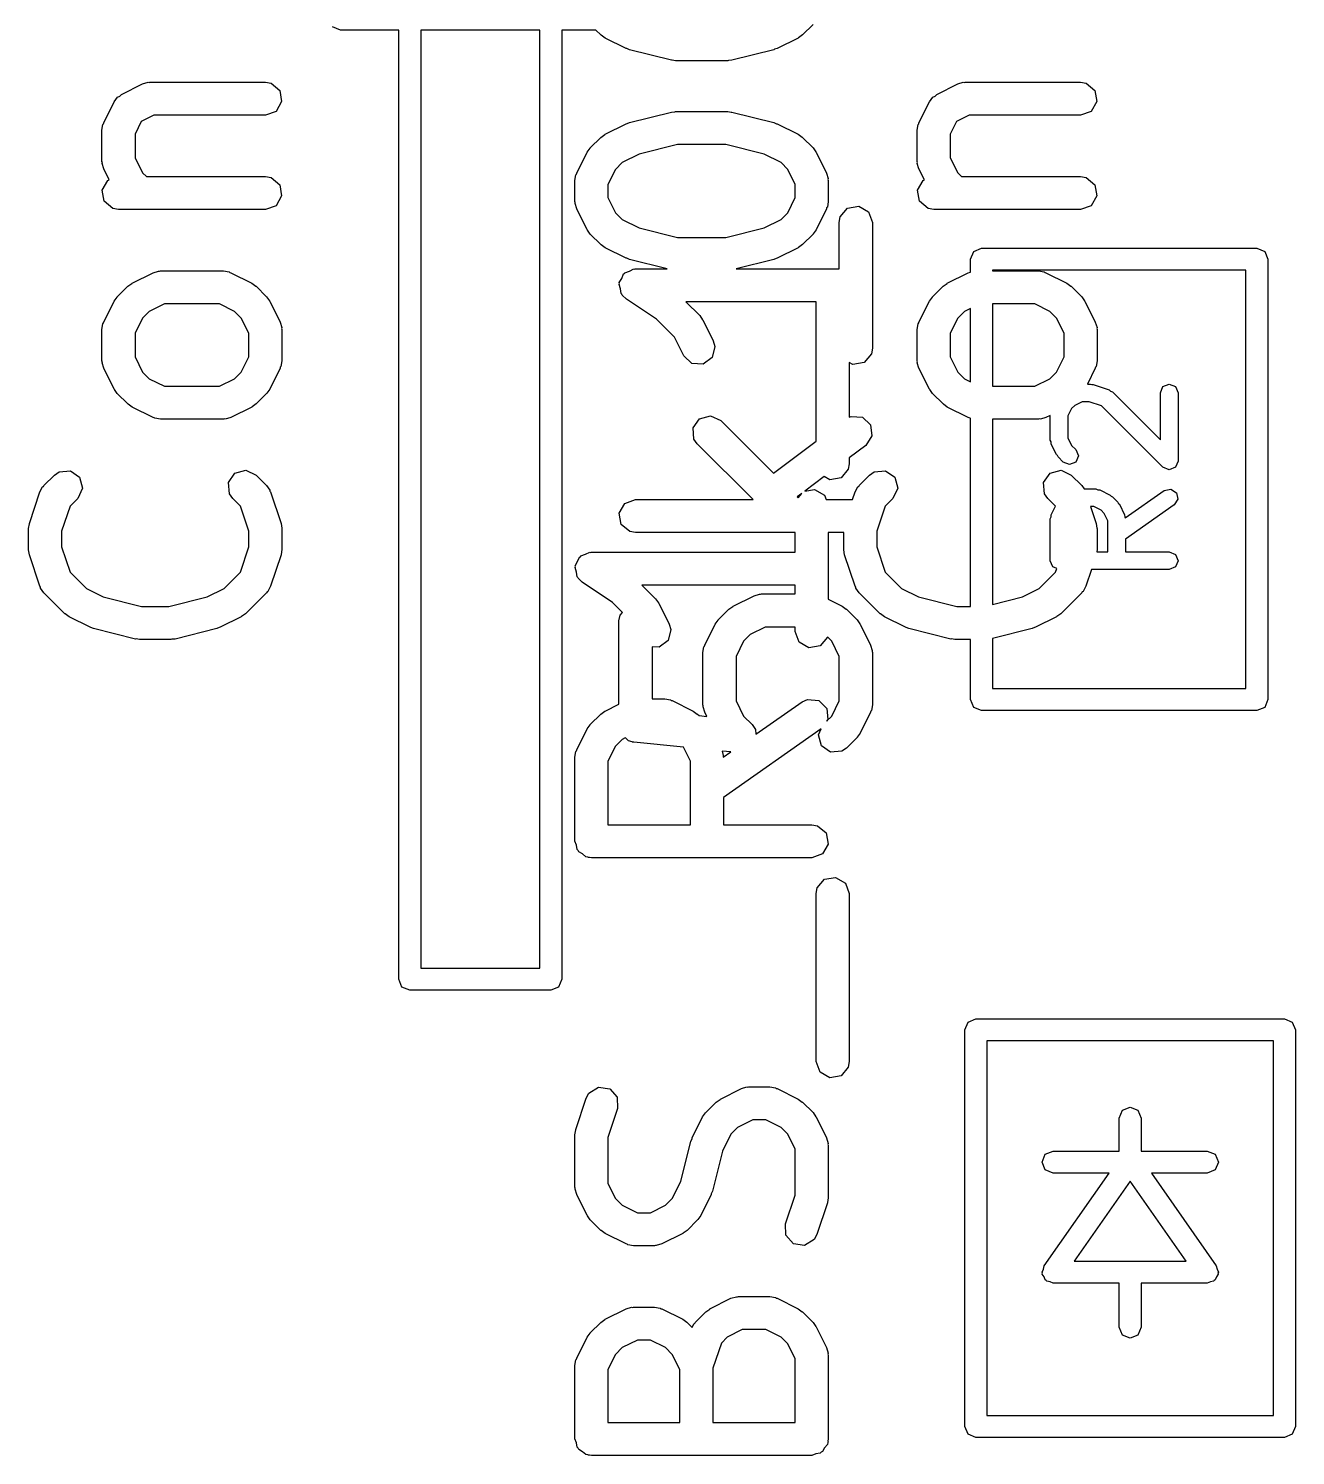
# Model space of a CAD drawing. Extents: x 0.14 to 2.87, y -2.36 to 0.08.
# Drawn here: x 1.802 to 2.0284, y -0.6028 to -0.3477 of the extents above; entities that cross this region are included whole.
import ezdxf

# ---------------------------------------------------------------- set-up
doc = ezdxf.new("R2010")
doc.units = 0
doc.header["$MEASUREMENT"] = 0
doc.layers.add('BLACK', color=7, linetype='CONTINUOUS')

msp = doc.modelspace()

# ---------------------------------------------------------------- linework, layer by layer
at = {"layer": 'BLACK', "linetype": 'CONTINUOUS'}
for p, q in [((1.85768, -0.348031), (1.85629, -0.347455)), ((1.86811, -0.348031), (1.85768, -0.348031)), ((1.86811, -0.517717), (1.86811, -0.348031)), ((1.87205, -0.348031), (1.87205, -0.515748)), ((1.89331, -0.348031), (1.87205, -0.348031)), ((1.89331, -0.515748), (1.89331, -0.348031)), ((1.90336, -0.348031), (1.89724, -0.348031)), ((1.89724, -0.348031), (1.89724, -0.517717)), ((1.90421, -0.348882), (1.90336, -0.348031)), ((1.90427, -0.348909), (1.90421, -0.348882)), ((1.90498, -0.349435), (1.90427, -0.348909)), ((1.90873, -0.35131), (1.90498, -0.349435)), ((1.93949, -0.349435), (1.93574, -0.35131)), ((1.93954, -0.349388), (1.93949, -0.349435)), ((1.94026, -0.348882), (1.93954, -0.349388)), ((1.94214, -0.347007), (1.94026, -0.348882)), ((1.90887, -0.351326), (1.90873, -0.35131)), ((1.90933, -0.351533), (1.90887, -0.351326)), ((1.91683, -0.353408), (1.90933, -0.351533)), ((1.93514, -0.351533), (1.92764, -0.353408)), ((1.93525, -0.351455), (1.93514, -0.351533)), ((1.93574, -0.35131), (1.93525, -0.351455)), ((1.91697, -0.353394), (1.91683, -0.353408)), ((1.91755, -0.353496), (1.91697, -0.353394)), ((1.92692, -0.353496), (1.91755, -0.353496)), ((1.92705, -0.35345), (1.92692, -0.353496)), ((1.92764, -0.353408), (1.92705, -0.35345)), ((1.81829, -0.359838), (1.81859, -0.359517)), ((1.81859, -0.359517), (1.82234, -0.357642)), ((1.82234, -0.357642), (1.82332, -0.35735)), ((1.82332, -0.35735), (1.8235, -0.357391)), ((1.8235, -0.357391), (1.82366, -0.35733)), ((1.82366, -0.35733), (1.84428, -0.35733)), ((1.84428, -0.35733), (1.84529, -0.357508)), ((1.84529, -0.357508), (1.84684, -0.358807)), ((1.84684, -0.358807), (1.84719, -0.360796)), ((1.96396, -0.359838), (1.96426, -0.359517)), ((1.96426, -0.359517), (1.96801, -0.357642)), ((1.96801, -0.357642), (1.96899, -0.35735)), ((1.96899, -0.35735), (1.96917, -0.357391)), ((1.96917, -0.357391), (1.96933, -0.35733)), ((1.96933, -0.35733), (1.98995, -0.35733)), ((1.98995, -0.35733), (1.99096, -0.357508)), ((1.99096, -0.357508), (1.99251, -0.358807)), ((1.99251, -0.358807), (1.99286, -0.360796)), ((1.8154, -0.364587), (1.81727, -0.360837)), ((1.81727, -0.360837), (1.81788, -0.360014)), ((1.81788, -0.360014), (1.81829, -0.359838)), ((1.84719, -0.360796), (1.84618, -0.362545)), ((1.96107, -0.364587), (1.96294, -0.360837)), ((1.96294, -0.360837), (1.96355, -0.360014)), ((1.96355, -0.360014), (1.96396, -0.359838)), ((1.99286, -0.360796), (1.99185, -0.362545)), ((1.81526, -0.364897), (1.81538, -0.364762)), ((1.81538, -0.364762), (1.8154, -0.364587)), ((1.82211, -0.364359), (1.82099, -0.366604)), ((1.82436, -0.363236), (1.82211, -0.364359)), ((1.84428, -0.363236), (1.82436, -0.363236)), ((1.84618, -0.362545), (1.84428, -0.363236)), ((1.90498, -0.36665), (1.90873, -0.364776)), ((1.90873, -0.364776), (1.90922, -0.36463)), ((1.90922, -0.36463), (1.90933, -0.364552)), ((1.90933, -0.364552), (1.91683, -0.362677)), ((1.91683, -0.362677), (1.91742, -0.362636)), ((1.91742, -0.362636), (1.91755, -0.362589)), ((1.91755, -0.362589), (1.92692, -0.362589)), ((1.92692, -0.362589), (1.9275, -0.362691)), ((1.9275, -0.362691), (1.92764, -0.362677)), ((1.92764, -0.362677), (1.93514, -0.364552)), ((1.93514, -0.364552), (1.9356, -0.364759)), ((1.9356, -0.364759), (1.93574, -0.364776)), ((1.93574, -0.364776), (1.93949, -0.36665)), ((1.96093, -0.364897), (1.96105, -0.364762)), ((1.96105, -0.364762), (1.96107, -0.364587)), ((1.96778, -0.364359), (1.96666, -0.366604)), ((1.97003, -0.363236), (1.96778, -0.364359)), ((1.98995, -0.363236), (1.97003, -0.363236)), ((1.99185, -0.362545), (1.98995, -0.363236)), ((1.81508, -0.365907), (1.81526, -0.364897)), ((1.81508, -0.371532), (1.81508, -0.365907)), ((1.82099, -0.366604), (1.82099, -0.370835)), ((1.90234, -0.369078), (1.90421, -0.367203)), ((1.90421, -0.367203), (1.90494, -0.366697)), ((1.90494, -0.366697), (1.90498, -0.36665)), ((1.93949, -0.36665), (1.9402, -0.367176)), ((1.9402, -0.367176), (1.94026, -0.367203)), ((1.94026, -0.367203), (1.94214, -0.369078)), ((1.96075, -0.365907), (1.96093, -0.364897)), ((1.96075, -0.371532), (1.96075, -0.365907)), ((1.96666, -0.366604), (1.96666, -0.370835)), ((1.89991, -0.373595), (1.90179, -0.369846)), ((1.90179, -0.369846), (1.90231, -0.369136)), ((1.90231, -0.369136), (1.90234, -0.369078)), ((1.91791, -0.368495), (1.91108, -0.370203)), ((1.92656, -0.368495), (1.91791, -0.368495)), ((1.93339, -0.370203), (1.92656, -0.368495)), ((1.94214, -0.369078), (1.94264, -0.369801)), ((1.94264, -0.369801), (1.94269, -0.369846)), ((1.94269, -0.369846), (1.94456, -0.373595)), ((1.81515, -0.371698), (1.81508, -0.371532)), ((1.8151, -0.371869), (1.81515, -0.371698)), ((1.8154, -0.372852), (1.8151, -0.371869)), ((1.82099, -0.370835), (1.82234, -0.373532)), ((1.90805, -0.371718), (1.90685, -0.372915)), ((1.91108, -0.370203), (1.90805, -0.371718)), ((1.93642, -0.371718), (1.93339, -0.370203)), ((1.93762, -0.372915), (1.93642, -0.371718)), ((1.96081, -0.371698), (1.96075, -0.371532)), ((1.96077, -0.371869), (1.96081, -0.371698)), ((1.96107, -0.372852), (1.96077, -0.371869)), ((1.96666, -0.370835), (1.96801, -0.373532)), ((1.81513, -0.376643), (1.81614, -0.374894)), ((1.81637, -0.374808), (1.8154, -0.372852)), ((1.81614, -0.374894), (1.81637, -0.374808)), ((1.82234, -0.373532), (1.82301, -0.374203)), ((1.82301, -0.374203), (1.84428, -0.374203)), ((1.84428, -0.374203), (1.84529, -0.374381)), ((1.84529, -0.374381), (1.84684, -0.37568)), ((1.8996, -0.374916), (1.89978, -0.373906)), ((1.8996, -0.378665), (1.8996, -0.374916)), ((1.89978, -0.373906), (1.89989, -0.37377)), ((1.89989, -0.37377), (1.89991, -0.373595)), ((1.90685, -0.372915), (1.9055, -0.375613)), ((1.93897, -0.375613), (1.93762, -0.372915)), ((1.94456, -0.373595), (1.94486, -0.374578)), ((1.94486, -0.374578), (1.94481, -0.37475)), ((1.94481, -0.37475), (1.94487, -0.374916)), ((1.94487, -0.374916), (1.94487, -0.378665)), ((1.9608, -0.376643), (1.96181, -0.374894)), ((1.96204, -0.374808), (1.96107, -0.372852)), ((1.96181, -0.374894), (1.96204, -0.374808)), ((1.96801, -0.373532), (1.96868, -0.374203)), ((1.96868, -0.374203), (1.98995, -0.374203)), ((1.98995, -0.374203), (1.99096, -0.374381)), ((1.99096, -0.374381), (1.99251, -0.37568)), ((1.81548, -0.378632), (1.81513, -0.376643)), ((1.84684, -0.37568), (1.84719, -0.377669)), ((1.9055, -0.375613), (1.9055, -0.377968)), ((1.93897, -0.377968), (1.93897, -0.375613)), ((1.96115, -0.378632), (1.9608, -0.376643)), ((1.99251, -0.37568), (1.99286, -0.377669)), ((1.81703, -0.379931), (1.81548, -0.378632)), ((1.81804, -0.380109), (1.81703, -0.379931)), ((1.84618, -0.379418), (1.84428, -0.380109)), ((1.84719, -0.377669), (1.84618, -0.379418)), ((1.89966, -0.378831), (1.8996, -0.378665)), ((1.89962, -0.379003), (1.89966, -0.378831)), ((1.89991, -0.379986), (1.89962, -0.379003)), ((1.90179, -0.383735), (1.89991, -0.379986)), ((1.9055, -0.377968), (1.90685, -0.380666)), ((1.93762, -0.380666), (1.93897, -0.377968)), ((1.94456, -0.379986), (1.94269, -0.383735)), ((1.94458, -0.37981), (1.94456, -0.379986)), ((1.9447, -0.379675), (1.94458, -0.37981)), ((1.94487, -0.378665), (1.9447, -0.379675)), ((1.94702, -0.381405), (1.94832, -0.379858)), ((1.94832, -0.379858), (1.95031, -0.379507)), ((1.95031, -0.379507), (1.95206, -0.380517)), ((1.9627, -0.379931), (1.96115, -0.378632)), ((1.96371, -0.380109), (1.9627, -0.379931)), ((1.99185, -0.379418), (1.98995, -0.380109)), ((1.99286, -0.377669), (1.99185, -0.379418)), ((1.84428, -0.380109), (1.81804, -0.380109)), ((1.90685, -0.380666), (1.90805, -0.381863)), ((1.90805, -0.381863), (1.91108, -0.383378)), ((1.93339, -0.383378), (1.93642, -0.381863)), ((1.93642, -0.381863), (1.93762, -0.380666)), ((1.94684, -0.382415), (1.94702, -0.381405)), ((1.94684, -0.390711), (1.94684, -0.382415)), ((1.95206, -0.380517), (1.95275, -0.382415)), ((1.95275, -0.382415), (1.95275, -0.404912)), ((1.98995, -0.380109), (1.96371, -0.380109)), ((1.90183, -0.383779), (1.90179, -0.383735)), ((1.90234, -0.384503), (1.90183, -0.383779)), ((1.90421, -0.386377), (1.90234, -0.384503)), ((1.91108, -0.383378), (1.91791, -0.385086)), ((1.91791, -0.385086), (1.92656, -0.385086)), ((1.92656, -0.385086), (1.93339, -0.383378)), ((1.94214, -0.384503), (1.94026, -0.386377)), ((1.94216, -0.384444), (1.94214, -0.384503)), ((1.94269, -0.383735), (1.94216, -0.384444)), ((1.90427, -0.386405), (1.90421, -0.386377)), ((1.90498, -0.38693), (1.90427, -0.386405)), ((1.90873, -0.388805), (1.90498, -0.38693)), ((1.93949, -0.38693), (1.93574, -0.388805)), ((1.93954, -0.386884), (1.93949, -0.38693)), ((1.94026, -0.386377), (1.93954, -0.386884)), ((1.97028, -0.388976), (1.97085, -0.387584)), ((1.97085, -0.387584), (1.97224, -0.387008)), ((1.97224, -0.387008), (2.02146, -0.387008)), ((2.02146, -0.387008), (2.02285, -0.387584)), ((2.02285, -0.387584), (2.02343, -0.388976)), ((1.90887, -0.388821), (1.90873, -0.388805)), ((1.90933, -0.389029), (1.90887, -0.388821)), ((1.91606, -0.390711), (1.90933, -0.389029)), ((1.93514, -0.389029), (1.92841, -0.390711)), ((1.93525, -0.38895), (1.93514, -0.389029)), ((1.93574, -0.388805), (1.93525, -0.38895)), ((1.97028, -0.391272), (1.97028, -0.388976)), ((2.02343, -0.388976), (2.02343, -0.467717)), ((1.82047, -0.393263), (1.82422, -0.391388)), ((1.82422, -0.391388), (1.8252, -0.391095)), ((1.8252, -0.391095), (1.82537, -0.391136)), ((1.82537, -0.391136), (1.82554, -0.391076)), ((1.82554, -0.391076), (1.83679, -0.391076)), ((1.83679, -0.391076), (1.8378, -0.391254)), ((1.8378, -0.391254), (1.83793, -0.391368)), ((1.83793, -0.391368), (1.83811, -0.391388)), ((1.83811, -0.391388), (1.84186, -0.393263)), ((1.90752, -0.393151), (1.90795, -0.392408)), ((1.90795, -0.392408), (1.90829, -0.391624)), ((1.90829, -0.391624), (1.90844, -0.391548)), ((1.90844, -0.391548), (1.90853, -0.391401)), ((1.90853, -0.391401), (1.90933, -0.391108)), ((1.90933, -0.391108), (1.9101, -0.390728)), ((1.9101, -0.390728), (1.91027, -0.390769)), ((1.91027, -0.390769), (1.91043, -0.390711)), ((1.91043, -0.390711), (1.91606, -0.390711)), ((1.92841, -0.390711), (1.94684, -0.390711)), ((1.96614, -0.393263), (1.96989, -0.391388)), ((1.96989, -0.391388), (1.97028, -0.391272)), ((1.97421, -0.390945), (1.97421, -0.391076)), ((2.01949, -0.390945), (1.97421, -0.390945)), ((1.97421, -0.391076), (1.98245, -0.391076)), ((1.98245, -0.391076), (1.98346, -0.391254)), ((1.98346, -0.391254), (1.9836, -0.391368)), ((1.9836, -0.391368), (1.98377, -0.391388)), ((1.98377, -0.391388), (1.98752, -0.393263)), ((2.01949, -0.465748), (2.01949, -0.390945)), ((1.81782, -0.39569), (1.8197, -0.393816)), ((1.8197, -0.393816), (1.82042, -0.393309)), ((1.82042, -0.393309), (1.82047, -0.393263)), ((1.84186, -0.393263), (1.84256, -0.393788)), ((1.84256, -0.393788), (1.84262, -0.393816)), ((1.84262, -0.393816), (1.8445, -0.39569)), ((1.90748, -0.393473), (1.90755, -0.393318)), ((1.90772, -0.394296), (1.90748, -0.393473)), ((1.90755, -0.393318), (1.90752, -0.393151)), ((1.90787, -0.39514), (1.90772, -0.394296)), ((1.908, -0.395249), (1.90787, -0.39514)), ((1.90805, -0.395412), (1.908, -0.395249)), ((1.96349, -0.39569), (1.96537, -0.393816)), ((1.96537, -0.393816), (1.96609, -0.393309)), ((1.96609, -0.393309), (1.96614, -0.393263)), ((1.98752, -0.393263), (1.98823, -0.393788)), ((1.98823, -0.393788), (1.98829, -0.393816)), ((1.98829, -0.393816), (1.99017, -0.39569)), ((1.8154, -0.400207), (1.81727, -0.396458)), ((1.81727, -0.396458), (1.8178, -0.395749)), ((1.8178, -0.395749), (1.81782, -0.39569)), ((1.82623, -0.396982), (1.82354, -0.39833)), ((1.83609, -0.396982), (1.82623, -0.396982)), ((1.83879, -0.39833), (1.83609, -0.396982)), ((1.8445, -0.39569), (1.845, -0.396414)), ((1.845, -0.396414), (1.84505, -0.396458)), ((1.84505, -0.396458), (1.84693, -0.400207)), ((1.90879, -0.39612), (1.90805, -0.395412)), ((1.91417, -0.399707), (1.90879, -0.39612)), ((1.94272, -0.396616), (1.91943, -0.396616)), ((1.91943, -0.396616), (1.92189, -0.399074)), ((1.94272, -0.421527), (1.94272, -0.396616)), ((1.96107, -0.400207), (1.96294, -0.396458)), ((1.96294, -0.396458), (1.96347, -0.395749)), ((1.96347, -0.395749), (1.96349, -0.39569)), ((1.97028, -0.397795), (1.96921, -0.39833)), ((1.97028, -0.410885), (1.97028, -0.397795)), ((1.98176, -0.396982), (1.97421, -0.396982)), ((1.97421, -0.396982), (1.97421, -0.411699)), ((1.98445, -0.39833), (1.98176, -0.396982)), ((1.99017, -0.39569), (1.99067, -0.396414)), ((1.99067, -0.396414), (1.99072, -0.396458)), ((1.99072, -0.396458), (1.99259, -0.400207)), ((1.81526, -0.400518), (1.81538, -0.400383)), ((1.81538, -0.400383), (1.8154, -0.400207)), ((1.82234, -0.399527), (1.82099, -0.402225)), ((1.82354, -0.39833), (1.82234, -0.399527)), ((1.83998, -0.399527), (1.83879, -0.39833)), ((1.84133, -0.402225), (1.83998, -0.399527)), ((1.84693, -0.400207), (1.84722, -0.40119)), ((1.91737, -0.402911), (1.91417, -0.399707)), ((1.92189, -0.399074), (1.92239, -0.399798)), ((1.92239, -0.399798), (1.92244, -0.399842)), ((1.92244, -0.399842), (1.92432, -0.403591)), ((1.96093, -0.400518), (1.96105, -0.400383)), ((1.96105, -0.400383), (1.96107, -0.400207)), ((1.96801, -0.399527), (1.96666, -0.402225)), ((1.96921, -0.39833), (1.96801, -0.399527)), ((1.98565, -0.399527), (1.98445, -0.39833)), ((1.987, -0.402225), (1.98565, -0.399527)), ((1.99259, -0.400207), (1.99289, -0.40119)), ((1.81508, -0.401528), (1.81526, -0.400518)), ((1.81508, -0.407152), (1.81508, -0.401528)), ((1.82099, -0.402225), (1.82099, -0.406455)), ((1.84133, -0.406455), (1.84133, -0.402225)), ((1.84722, -0.40119), (1.84718, -0.401362)), ((1.84718, -0.401362), (1.84724, -0.401528)), ((1.84724, -0.401528), (1.84724, -0.407152)), ((1.91903, -0.406232), (1.91737, -0.402911)), ((1.96075, -0.401528), (1.96093, -0.400518)), ((1.96075, -0.407152), (1.96075, -0.401528)), ((1.96666, -0.402225), (1.96666, -0.406455)), ((1.987, -0.406455), (1.987, -0.402225)), ((1.99289, -0.40119), (1.99285, -0.401362)), ((1.99285, -0.401362), (1.99291, -0.401528)), ((1.99291, -0.401528), (1.99291, -0.407152)), ((1.92461, -0.404574), (1.92414, -0.406539)), ((1.92432, -0.403591), (1.92461, -0.404574)), ((1.95275, -0.404912), (1.95257, -0.405922)), ((1.81515, -0.407318), (1.81508, -0.407152)), ((1.8151, -0.40749), (1.81515, -0.407318)), ((1.8154, -0.408473), (1.8151, -0.40749)), ((1.82099, -0.406455), (1.82234, -0.409153)), ((1.83998, -0.409153), (1.84133, -0.406455)), ((1.84724, -0.407152), (1.84706, -0.408162)), ((1.9205, -0.407621), (1.91903, -0.406232)), ((1.92252, -0.407742), (1.9205, -0.407621)), ((1.92414, -0.406539), (1.92252, -0.407742)), ((1.94928, -0.40782), (1.94862, -0.407439)), ((1.94862, -0.407439), (1.94862, -0.417244)), ((1.95127, -0.407469), (1.94928, -0.40782)), ((1.95257, -0.405922), (1.95127, -0.407469)), ((1.96081, -0.407318), (1.96075, -0.407152)), ((1.96077, -0.40749), (1.96081, -0.407318)), ((1.96107, -0.408473), (1.96077, -0.40749)), ((1.96666, -0.406455), (1.96801, -0.409153)), ((1.98565, -0.409153), (1.987, -0.406455)), ((1.99291, -0.407152), (1.99273, -0.408162)), ((1.81727, -0.412222), (1.8154, -0.408473)), ((1.82234, -0.409153), (1.82354, -0.41035)), ((1.82354, -0.41035), (1.82623, -0.411699)), ((1.83609, -0.411699), (1.83879, -0.41035)), ((1.83879, -0.41035), (1.83998, -0.409153)), ((1.84693, -0.408473), (1.84505, -0.412222)), ((1.84695, -0.408297), (1.84693, -0.408473)), ((1.84706, -0.408162), (1.84695, -0.408297)), ((1.96294, -0.412222), (1.96107, -0.408473)), ((1.96801, -0.409153), (1.96921, -0.41035)), ((1.96921, -0.41035), (1.97028, -0.410885)), ((1.98176, -0.411699), (1.98445, -0.41035)), ((1.98445, -0.41035), (1.98565, -0.409153)), ((1.99259, -0.408473), (1.99118, -0.411305)), ((1.99261, -0.408297), (1.99259, -0.408473)), ((1.99273, -0.408162), (1.99261, -0.408297)), ((1.81732, -0.412267), (1.81727, -0.412222)), ((1.81782, -0.41299), (1.81732, -0.412267)), ((1.8197, -0.414864), (1.81782, -0.41299)), ((1.82623, -0.411699), (1.83609, -0.411699)), ((1.8445, -0.41299), (1.84262, -0.414864)), ((1.84452, -0.412931), (1.8445, -0.41299)), ((1.84505, -0.412222), (1.84452, -0.412931)), ((1.96299, -0.412267), (1.96294, -0.412222)), ((1.96349, -0.41299), (1.96299, -0.412267)), ((1.96537, -0.414864), (1.96349, -0.41299)), ((1.97421, -0.411699), (1.98176, -0.411699)), ((1.99118, -0.411305), (1.99173, -0.411305)), ((1.99173, -0.411305), (1.99197, -0.411404)), ((1.99197, -0.411404), (1.99223, -0.411386)), ((1.99223, -0.411386), (1.99504, -0.412323)), ((1.99504, -0.412323), (1.99532, -0.412563)), ((1.99532, -0.412563), (1.99566, -0.412703)), ((1.99566, -0.412703), (2.00422, -0.421264)), ((2.00422, -0.41288), (2.00468, -0.411766)), ((2.00422, -0.421264), (2.00422, -0.41288)), ((2.00468, -0.411766), (2.00579, -0.411305)), ((2.00579, -0.411305), (2.00691, -0.411766)), ((2.00691, -0.411766), (2.00737, -0.41288)), ((2.00737, -0.41288), (2.00737, -0.425066)), ((1.81976, -0.414892), (1.8197, -0.414864)), ((1.82047, -0.415418), (1.81976, -0.414892)), ((1.82422, -0.417292), (1.82047, -0.415418)), ((1.84186, -0.415418), (1.83811, -0.417292)), ((1.8419, -0.415371), (1.84186, -0.415418)), ((1.84262, -0.414864), (1.8419, -0.415371)), ((1.96543, -0.414892), (1.96537, -0.414864)), ((1.96614, -0.415418), (1.96543, -0.414892)), ((1.96989, -0.417292), (1.96614, -0.415418)), ((1.98834, -0.415687), (1.98768, -0.417001)), ((1.98892, -0.415111), (1.98834, -0.415687)), ((1.99023, -0.414454), (1.98892, -0.415111)), ((1.99148, -0.414454), (1.99023, -0.414454)), ((1.99369, -0.415193), (1.99148, -0.414454)), ((2.00468, -0.426179), (1.99369, -0.415193)), ((1.82439, -0.417312), (1.82422, -0.417292)), ((1.82453, -0.417426), (1.82439, -0.417312)), ((1.82554, -0.417604), (1.82453, -0.417426)), ((1.83679, -0.417604), (1.82554, -0.417604)), ((1.83695, -0.417544), (1.83679, -0.417604)), ((1.83712, -0.417585), (1.83695, -0.417544)), ((1.83811, -0.417292), (1.83712, -0.417585)), ((1.9207, -0.419146), (1.92186, -0.417491)), ((1.92186, -0.417491), (1.92381, -0.416969)), ((1.92381, -0.416969), (1.92564, -0.417822)), ((1.92564, -0.417822), (1.93507, -0.42726)), ((1.94862, -0.417244), (1.94894, -0.417084)), ((1.94894, -0.417084), (1.95096, -0.417195)), ((1.95096, -0.417195), (1.95243, -0.418575)), ((1.97006, -0.417312), (1.96989, -0.417292)), ((1.9702, -0.417426), (1.97006, -0.417312)), ((1.97028, -0.41744), (1.9702, -0.417426)), ((1.97028, -0.451069), (1.97028, -0.41744)), ((1.98245, -0.417604), (1.97421, -0.417604)), ((1.97421, -0.417604), (1.97421, -0.450695)), ((1.98262, -0.417544), (1.98245, -0.417604)), ((1.98279, -0.417585), (1.98262, -0.417544)), ((1.98377, -0.417292), (1.98279, -0.417585)), ((1.98453, -0.416913), (1.98377, -0.417292)), ((1.98453, -0.421316), (1.98453, -0.416913)), ((1.98768, -0.417001), (1.98768, -0.420944)), ((1.92087, -0.421158), (1.9207, -0.419146)), ((1.95267, -0.420581), (1.95157, -0.422272)), ((1.95243, -0.418575), (1.95267, -0.420581)), ((1.92146, -0.421998), (1.92087, -0.421158)), ((1.93142, -0.431955), (1.92146, -0.421998)), ((1.93507, -0.42726), (1.94272, -0.421527)), ((1.95157, -0.422272), (1.94862, -0.42448)), ((1.98467, -0.421655), (1.98453, -0.421316)), ((1.9847, -0.42202), (1.98467, -0.421655)), ((1.98564, -0.423895), (1.9847, -0.42202)), ((1.98768, -0.420944), (1.98834, -0.422258)), ((1.98834, -0.422258), (1.9891, -0.423015)), ((1.9891, -0.423015), (1.98956, -0.424128)), ((1.94862, -0.425534), (1.94845, -0.426544)), ((1.94862, -0.42448), (1.94862, -0.425534)), ((1.98583, -0.424065), (1.98564, -0.423895)), ((1.98593, -0.424304), (1.98583, -0.424065)), ((1.98687, -0.425242), (1.98593, -0.424304)), ((1.98798, -0.425703), (1.98687, -0.425242)), ((1.9891, -0.425242), (1.98798, -0.425703)), ((1.98956, -0.424128), (1.9891, -0.425242)), ((2.00737, -0.425066), (2.00691, -0.426179)), ((1.8047, -0.429436), (1.80658, -0.427561)), ((1.80658, -0.427561), (1.80742, -0.426973)), ((1.80742, -0.426973), (1.80943, -0.426797)), ((1.80943, -0.426797), (1.81108, -0.427956)), ((1.81108, -0.427956), (1.81161, -0.429907)), ((1.83768, -0.428885), (1.83884, -0.427231)), ((1.83884, -0.427231), (1.84079, -0.426708)), ((1.84079, -0.426708), (1.84262, -0.427561)), ((1.84262, -0.427561), (1.8445, -0.429436)), ((1.94413, -0.427849), (1.94069, -0.430434)), ((1.94516, -0.428442), (1.94413, -0.427849)), ((1.94715, -0.428091), (1.94516, -0.428442)), ((1.94845, -0.426544), (1.94715, -0.428091)), ((1.95037, -0.429436), (1.95225, -0.427561)), ((1.95225, -0.427561), (1.95309, -0.426973)), ((1.95309, -0.426973), (1.9551, -0.426797)), ((1.9551, -0.426797), (1.95675, -0.427956)), ((1.95675, -0.427956), (1.95727, -0.429907)), ((1.98335, -0.428885), (1.98451, -0.427231)), ((1.98451, -0.427231), (1.98646, -0.426708)), ((1.98646, -0.426708), (1.98829, -0.427561)), ((1.98829, -0.427561), (1.99017, -0.429436)), ((2.00579, -0.42664), (2.00468, -0.426179)), ((2.00691, -0.426179), (2.00579, -0.42664)), ((1.80211, -0.436215), (1.80399, -0.43059)), ((1.80399, -0.43059), (1.80448, -0.429689)), ((1.80448, -0.429689), (1.80463, -0.429596)), ((1.80463, -0.429596), (1.8047, -0.429436)), ((1.81161, -0.429907), (1.81075, -0.431737)), ((1.83786, -0.430897), (1.83768, -0.428885)), ((1.83845, -0.431737), (1.83786, -0.430897)), ((1.8445, -0.429436), (1.84509, -0.430276)), ((1.84509, -0.430276), (1.8451, -0.430452)), ((1.8451, -0.430452), (1.84521, -0.43059)), ((1.84521, -0.43059), (1.84709, -0.436215)), ((1.94013, -0.430847), (1.93929, -0.431478)), ((1.93946, -0.431648), (1.94013, -0.430847)), ((1.94069, -0.430434), (1.94243, -0.430125)), ((1.94243, -0.430125), (1.94418, -0.431135)), ((1.9492, -0.431955), (1.94966, -0.43059)), ((1.94966, -0.43059), (1.95015, -0.429689)), ((1.95015, -0.429689), (1.9503, -0.429596)), ((1.9503, -0.429596), (1.95037, -0.429436)), ((1.95727, -0.429907), (1.95642, -0.431737)), ((1.98353, -0.430897), (1.98335, -0.428885)), ((1.98412, -0.431737), (1.98353, -0.430897)), ((1.99017, -0.429436), (1.9906, -0.430052)), ((1.9906, -0.430052), (1.99267, -0.430052)), ((1.99267, -0.430052), (1.99301, -0.430193)), ((1.99301, -0.430193), (1.99337, -0.430219)), ((1.99337, -0.430219), (1.99525, -0.431156)), ((1.99793, -0.435212), (2.00489, -0.430337)), ((2.00489, -0.430337), (2.00607, -0.430076)), ((2.00607, -0.430076), (2.00708, -0.430724)), ((2.00708, -0.430724), (2.00734, -0.431901)), ((1.80937, -0.433119), (1.80787, -0.437628)), ((1.81075, -0.431737), (1.80937, -0.433119)), ((1.83983, -0.433119), (1.83845, -0.431737)), ((1.84133, -0.437628), (1.83983, -0.433119)), ((1.90752, -0.434395), (1.90853, -0.432646)), ((1.90853, -0.432646), (1.91043, -0.431955)), ((1.91043, -0.431955), (1.93142, -0.431955)), ((1.93929, -0.431478), (1.93946, -0.431648)), ((1.94418, -0.431135), (1.94448, -0.431955)), ((1.94448, -0.431955), (1.9492, -0.431955)), ((1.95504, -0.433119), (1.95354, -0.437628)), ((1.95642, -0.431737), (1.95504, -0.433119)), ((1.98548, -0.433105), (1.98412, -0.431737)), ((1.9847, -0.434673), (1.98548, -0.433105)), ((1.9923, -0.433202), (1.99175, -0.433202)), ((1.99175, -0.433202), (1.99275, -0.436215)), ((1.99361, -0.433859), (1.9923, -0.433202)), ((1.99525, -0.431156), (1.99542, -0.431352)), ((1.99542, -0.431352), (1.99566, -0.431451)), ((1.99566, -0.431451), (1.9966, -0.432389)), ((1.9966, -0.432389), (1.99669, -0.432628)), ((1.99669, -0.432628), (1.99689, -0.432798)), ((1.99689, -0.432798), (1.99783, -0.434673)), ((2.0067, -0.432917), (1.99799, -0.439009)), ((2.00734, -0.431901), (2.0067, -0.432917)), ((1.80211, -0.436279), (1.80211, -0.436215)), ((1.84709, -0.436215), (1.84721, -0.437088)), ((1.90787, -0.436384), (1.90752, -0.434395)), ((1.98453, -0.435377), (1.98467, -0.435038)), ((1.98453, -0.442876), (1.98453, -0.435377)), ((1.98467, -0.435038), (1.9847, -0.434673)), ((1.99275, -0.436215), (1.99288, -0.437088)), ((1.99419, -0.434435), (1.99361, -0.433859)), ((1.99484, -0.435749), (1.99419, -0.434435)), ((1.99484, -0.441301), (1.99484, -0.435749)), ((1.99783, -0.434673), (1.99785, -0.435038)), ((1.99785, -0.435038), (1.99793, -0.435212)), ((1.80196, -0.437148), (1.80211, -0.436279)), ((1.80196, -0.440898), (1.80196, -0.437148)), ((1.80787, -0.437628), (1.80787, -0.440419)), ((1.84133, -0.440419), (1.84133, -0.437628)), ((1.84721, -0.437088), (1.84724, -0.437148)), ((1.84724, -0.437148), (1.84724, -0.440898)), ((1.90942, -0.437683), (1.90787, -0.436384)), ((1.91043, -0.437861), (1.90942, -0.437683)), ((1.93897, -0.437861), (1.91043, -0.437861)), ((1.93897, -0.441329), (1.93897, -0.437861)), ((1.94763, -0.437861), (1.94487, -0.437861)), ((1.94487, -0.437861), (1.94487, -0.449769)), ((1.94763, -0.440898), (1.94763, -0.437861)), ((1.95354, -0.437628), (1.95354, -0.440419)), ((1.99288, -0.437088), (1.99291, -0.437148)), ((1.99291, -0.437148), (1.99291, -0.440898)), ((1.80198, -0.440959), (1.80196, -0.440898)), ((1.80211, -0.441832), (1.80198, -0.440959)), ((1.80787, -0.440419), (1.80937, -0.444927)), ((1.83983, -0.444927), (1.84133, -0.440419)), ((1.84724, -0.440898), (1.84708, -0.441767)), ((1.94765, -0.440959), (1.94763, -0.440898)), ((1.94778, -0.441832), (1.94765, -0.440959)), ((1.95354, -0.440419), (1.95504, -0.444927)), ((1.99291, -0.440898), (1.99284, -0.441301)), ((1.99284, -0.441301), (1.99484, -0.441301)), ((1.99799, -0.439009), (1.99799, -0.441301)), ((1.99799, -0.441301), (2.00579, -0.441301)), ((2.00579, -0.441301), (2.00691, -0.441762)), ((1.80399, -0.447456), (1.80211, -0.441832)), ((1.84709, -0.441832), (1.84521, -0.447456)), ((1.84708, -0.441767), (1.84709, -0.441832)), ((1.89964, -0.443769), (1.90007, -0.443027)), ((1.89967, -0.443936), (1.89964, -0.443769)), ((1.90007, -0.443027), (1.90042, -0.442242)), ((1.90042, -0.442242), (1.90057, -0.442167)), ((1.90057, -0.442167), (1.90065, -0.44202)), ((1.90065, -0.44202), (1.90146, -0.441727)), ((1.90146, -0.441727), (1.90223, -0.441347)), ((1.90223, -0.441347), (1.90239, -0.441387)), ((1.90239, -0.441387), (1.90255, -0.441329)), ((1.90255, -0.441329), (1.93897, -0.441329)), ((1.94966, -0.447456), (1.94778, -0.441832)), ((1.98499, -0.443989), (1.98453, -0.442876)), ((2.00691, -0.441762), (2.00737, -0.442876)), ((2.00737, -0.442876), (2.00691, -0.443989)), ((1.80937, -0.444927), (1.81229, -0.447845)), ((1.83691, -0.447845), (1.83983, -0.444927)), ((1.89961, -0.444092), (1.89967, -0.443936)), ((1.89985, -0.444914), (1.89961, -0.444092)), ((1.89999, -0.445758), (1.89985, -0.444914)), ((1.90012, -0.445867), (1.89999, -0.445758)), ((1.90017, -0.44603), (1.90012, -0.445867)), ((1.90091, -0.446739), (1.90017, -0.44603)), ((1.95504, -0.444927), (1.95796, -0.447845)), ((1.98258, -0.447845), (1.9855, -0.444927)), ((1.98571, -0.444286), (1.98499, -0.443989)), ((1.9855, -0.444927), (1.98571, -0.444286)), ((1.99188, -0.444451), (1.99088, -0.447456)), ((1.99642, -0.444451), (1.99188, -0.444451)), ((2.00579, -0.444451), (1.99642, -0.444451)), ((2.00691, -0.443989), (2.00579, -0.444451)), ((1.8041, -0.447594), (1.80399, -0.447456)), ((1.80411, -0.44777), (1.8041, -0.447594)), ((1.8047, -0.44861), (1.80411, -0.44777)), ((1.80845, -0.45236), (1.8047, -0.44861)), ((1.81229, -0.447845), (1.81532, -0.449361)), ((1.83388, -0.449361), (1.83691, -0.447845)), ((1.8445, -0.44861), (1.84075, -0.45236)), ((1.84457, -0.44845), (1.8445, -0.44861)), ((1.84472, -0.448358), (1.84457, -0.44845)), ((1.84521, -0.447456), (1.84472, -0.448358)), ((1.9063, -0.450326), (1.90091, -0.446739)), ((1.93897, -0.447235), (1.91156, -0.447235)), ((1.91156, -0.447235), (1.91401, -0.449693)), ((1.9316, -0.44914), (1.93259, -0.448848)), ((1.93259, -0.448848), (1.93276, -0.448889)), ((1.93276, -0.448889), (1.93292, -0.448828)), ((1.93292, -0.448828), (1.93897, -0.448828)), ((1.93897, -0.448828), (1.93897, -0.447235)), ((1.94977, -0.447594), (1.94966, -0.447456)), ((1.94978, -0.44777), (1.94977, -0.447594)), ((1.95037, -0.44861), (1.94978, -0.44777)), ((1.95412, -0.45236), (1.95037, -0.44861)), ((1.95796, -0.447845), (1.96099, -0.449361)), ((1.97955, -0.449361), (1.98258, -0.447845)), ((1.99017, -0.44861), (1.98642, -0.45236)), ((1.99024, -0.44845), (1.99017, -0.44861)), ((1.99039, -0.448358), (1.99024, -0.44845)), ((1.99088, -0.447456), (1.99039, -0.448358)), ((1.81532, -0.449361), (1.82215, -0.451069)), ((1.82215, -0.451069), (1.82705, -0.451069)), ((1.82705, -0.451069), (1.83388, -0.449361)), ((1.90809, -0.452122), (1.9063, -0.450326)), ((1.91401, -0.449693), (1.91452, -0.450416)), ((1.91452, -0.450416), (1.91457, -0.45046)), ((1.91457, -0.45046), (1.91644, -0.45421)), ((1.92709, -0.451568), (1.92781, -0.451062)), ((1.92781, -0.451062), (1.92785, -0.451015)), ((1.92785, -0.451015), (1.9316, -0.44914)), ((1.94487, -0.449769), (1.94737, -0.451015)), ((1.94737, -0.451015), (1.94808, -0.451541)), ((1.96099, -0.449361), (1.96782, -0.451069)), ((1.96782, -0.451069), (1.97028, -0.451069)), ((1.97421, -0.450695), (1.97955, -0.449361)), ((1.80851, -0.452387), (1.80845, -0.45236)), ((1.80922, -0.452913), (1.80851, -0.452387)), ((1.81297, -0.454788), (1.80922, -0.452913)), ((1.83998, -0.452913), (1.83623, -0.454788)), ((1.84002, -0.452866), (1.83998, -0.452913)), ((1.84075, -0.45236), (1.84002, -0.452866)), ((1.90747, -0.453656), (1.90765, -0.452646)), ((1.90747, -0.468516), (1.90747, -0.453656)), ((1.90765, -0.452646), (1.90809, -0.452122)), ((1.92466, -0.45421), (1.92518, -0.453501)), ((1.92518, -0.453501), (1.92521, -0.453443)), ((1.92521, -0.453443), (1.92709, -0.451568)), ((1.94808, -0.451541), (1.94813, -0.451568)), ((1.94813, -0.451568), (1.95001, -0.453443)), ((1.95001, -0.453443), (1.95052, -0.454166)), ((1.95418, -0.452387), (1.95412, -0.45236)), ((1.95489, -0.452913), (1.95418, -0.452387)), ((1.95864, -0.454788), (1.95489, -0.452913)), ((1.98565, -0.452913), (1.9819, -0.454788)), ((1.98569, -0.452866), (1.98565, -0.452913)), ((1.98642, -0.45236), (1.98569, -0.452866)), ((1.81311, -0.454804), (1.81297, -0.454788)), ((1.81357, -0.455011), (1.81311, -0.454804)), ((1.82107, -0.456886), (1.81357, -0.455011)), ((1.83563, -0.455011), (1.82813, -0.456886)), ((1.83574, -0.454933), (1.83563, -0.455011)), ((1.83623, -0.454788), (1.83574, -0.454933)), ((1.91673, -0.455193), (1.91626, -0.457157)), ((1.91644, -0.45421), (1.91673, -0.455193)), ((1.92278, -0.45796), (1.92466, -0.45421)), ((1.93092, -0.456083), (1.92973, -0.45728)), ((1.93362, -0.454734), (1.93092, -0.456083)), ((1.93897, -0.454734), (1.93362, -0.454734)), ((1.93897, -0.455531), (1.93897, -0.454734)), ((1.93966, -0.457429), (1.93897, -0.455531)), ((1.9447, -0.45654), (1.9434, -0.458088)), ((1.94471, -0.456491), (1.9447, -0.45654)), ((1.94549, -0.45728), (1.94471, -0.456491)), ((1.95052, -0.454166), (1.95056, -0.45421)), ((1.95056, -0.45421), (1.95244, -0.45796)), ((1.95878, -0.454804), (1.95864, -0.454788)), ((1.95924, -0.455011), (1.95878, -0.454804)), ((1.96674, -0.456886), (1.95924, -0.455011)), ((1.9813, -0.455011), (1.97421, -0.456782)), ((1.98141, -0.454933), (1.9813, -0.455011)), ((1.9819, -0.454788), (1.98141, -0.454933)), ((1.82121, -0.456872), (1.82107, -0.456886)), ((1.82179, -0.456974), (1.82121, -0.456872)), ((1.82741, -0.456974), (1.82179, -0.456974)), ((1.82754, -0.456927), (1.82741, -0.456974)), ((1.82813, -0.456886), (1.82754, -0.456927)), ((1.91464, -0.458361), (1.91338, -0.458285)), ((1.91338, -0.458285), (1.91338, -0.467576)), ((1.91626, -0.457157), (1.91464, -0.458361)), ((1.92247, -0.45928), (1.92265, -0.45827)), ((1.92265, -0.45827), (1.92276, -0.458135)), ((1.92276, -0.458135), (1.92278, -0.45796)), ((1.92973, -0.45728), (1.92838, -0.459977)), ((1.94141, -0.458438), (1.93966, -0.457429)), ((1.9434, -0.458088), (1.94141, -0.458438)), ((1.94684, -0.459977), (1.94549, -0.45728)), ((1.95244, -0.45796), (1.95273, -0.458942)), ((1.95273, -0.458942), (1.95269, -0.459114)), ((1.95269, -0.459114), (1.95275, -0.45928)), ((1.96688, -0.456872), (1.96674, -0.456886)), ((1.96746, -0.456974), (1.96688, -0.456872)), ((1.97028, -0.456974), (1.96746, -0.456974)), ((1.97028, -0.467717), (1.97028, -0.456974)), ((1.97421, -0.456782), (1.97421, -0.465748)), ((1.92247, -0.468654), (1.92247, -0.45928)), ((1.92838, -0.459977), (1.92838, -0.467957)), ((1.94684, -0.467957), (1.94684, -0.459977)), ((1.95275, -0.45928), (1.95275, -0.468654)), ((1.97421, -0.465748), (2.01949, -0.465748)), ((1.90498, -0.469762), (1.90747, -0.468516)), ((1.91338, -0.467576), (1.91568, -0.467576)), ((1.91568, -0.467576), (1.91669, -0.467754)), ((1.91669, -0.467754), (1.91682, -0.467867)), ((1.91682, -0.467867), (1.917, -0.467888)), ((1.917, -0.467888), (1.92075, -0.469762)), ((1.92253, -0.46882), (1.92247, -0.468654)), ((1.92249, -0.468991), (1.92253, -0.46882)), ((1.92278, -0.469974), (1.92249, -0.468991)), ((1.92838, -0.467957), (1.92973, -0.470654)), ((1.93193, -0.473919), (1.94023, -0.46811)), ((1.94023, -0.46811), (1.94116, -0.467676)), ((1.94116, -0.467676), (1.94317, -0.467853)), ((1.94317, -0.467853), (1.9446, -0.469281)), ((1.9446, -0.469281), (1.94477, -0.471293)), ((1.94549, -0.470654), (1.94684, -0.467957)), ((1.95275, -0.468654), (1.95257, -0.469664)), ((1.97085, -0.469108), (1.97028, -0.467717)), ((1.97224, -0.469685), (1.97085, -0.469108)), ((2.02285, -0.469108), (2.02146, -0.469685)), ((2.02343, -0.467717), (2.02285, -0.469108)), ((1.90234, -0.47219), (1.90421, -0.470316)), ((1.90421, -0.470316), (1.90494, -0.469809)), ((1.90494, -0.469809), (1.90498, -0.469762)), ((1.92075, -0.469762), (1.92145, -0.470288)), ((1.92145, -0.470288), (1.92151, -0.470316)), ((1.92151, -0.470316), (1.92177, -0.47057)), ((1.92177, -0.47057), (1.92315, -0.470708)), ((1.92315, -0.470708), (1.92278, -0.469974)), ((1.92973, -0.470654), (1.93126, -0.47219)), ((1.94458, -0.471565), (1.94549, -0.470654)), ((1.94477, -0.471293), (1.94458, -0.471565)), ((1.95244, -0.469974), (1.95056, -0.473724)), ((1.95246, -0.469799), (1.95244, -0.469974)), ((1.95257, -0.469664), (1.95246, -0.469799)), ((2.02146, -0.469685), (1.97224, -0.469685)), ((1.89991, -0.476707), (1.90179, -0.472958)), ((1.90179, -0.472958), (1.90231, -0.472249)), ((1.90231, -0.472249), (1.90234, -0.47219)), ((1.9436, -0.472958), (1.92613, -0.485189)), ((1.93126, -0.47219), (1.93185, -0.47303)), ((1.93185, -0.47303), (1.93185, -0.47305)), ((1.93185, -0.47305), (1.93186, -0.473064)), ((1.93186, -0.473064), (1.93193, -0.473919)), ((1.9431, -0.474021), (1.9436, -0.472958)), ((1.94363, -0.475972), (1.9431, -0.474021)), ((1.95004, -0.474433), (1.95001, -0.474491)), ((1.95056, -0.473724), (1.95004, -0.474433)), ((1.8996, -0.478028), (1.89978, -0.477018)), ((1.89978, -0.477018), (1.89989, -0.476883)), ((1.89989, -0.476883), (1.89991, -0.476707)), ((1.90685, -0.476027), (1.9055, -0.478725)), ((1.90805, -0.47483), (1.90685, -0.476027)), ((1.9086, -0.474554), (1.90805, -0.47483)), ((1.90871, -0.474615), (1.9086, -0.474554)), ((1.90914, -0.475064), (1.90871, -0.474615)), ((1.90981, -0.47525), (1.90914, -0.475064)), ((1.90991, -0.475311), (1.90981, -0.47525)), ((1.90998, -0.475299), (1.90991, -0.475311)), ((1.91013, -0.475342), (1.90998, -0.475299)), ((1.91897, -0.476226), (1.91013, -0.475342)), ((1.92022, -0.478725), (1.91897, -0.476226)), ((1.92743, -0.477071), (1.92588, -0.476916)), ((1.92588, -0.476916), (1.92611, -0.47769)), ((1.94528, -0.47713), (1.94363, -0.475972)), ((1.94729, -0.476954), (1.94528, -0.47713)), ((1.94813, -0.476366), (1.94729, -0.476954)), ((1.95001, -0.474491), (1.94813, -0.476366)), ((1.8996, -0.493026), (1.8996, -0.478028)), ((1.9055, -0.478725), (1.9055, -0.490073)), ((1.92022, -0.490073), (1.92022, -0.478725)), ((1.92611, -0.47769), (1.92607, -0.477862)), ((1.92607, -0.477862), (1.92611, -0.47799)), ((1.92611, -0.47799), (1.92743, -0.477071)), ((1.92613, -0.485189), (1.92613, -0.490073)), ((1.9055, -0.490073), (1.92022, -0.490073)), ((1.92613, -0.490073), (1.94192, -0.490073)), ((1.94192, -0.490073), (1.94293, -0.490251)), ((1.94293, -0.490251), (1.94448, -0.491549)), ((1.94448, -0.491549), (1.94483, -0.493539)), ((1.89986, -0.493747), (1.8996, -0.493026)), ((1.89999, -0.494502), (1.89986, -0.493747)), ((1.9002, -0.494673), (1.89999, -0.494502)), ((1.90029, -0.494924), (1.9002, -0.494673)), ((1.94483, -0.493539), (1.94382, -0.495288)), ((1.90095, -0.495307), (1.90029, -0.494924)), ((1.90154, -0.495801), (1.90095, -0.495307)), ((1.90193, -0.495868), (1.90154, -0.495801)), ((1.90204, -0.495934), (1.90193, -0.495868)), ((1.90217, -0.495911), (1.90204, -0.495934)), ((1.90255, -0.495979), (1.90217, -0.495911)), ((1.94192, -0.495979), (1.90255, -0.495979)), ((1.94382, -0.495288), (1.94192, -0.495979)), ((1.9429, -0.50139), (1.9442, -0.499843)), ((1.9442, -0.499843), (1.94618, -0.499492)), ((1.94618, -0.499492), (1.94793, -0.500502)), ((1.94272, -0.5024), (1.9429, -0.50139)), ((1.94272, -0.532396), (1.94272, -0.5024)), ((1.94793, -0.500502), (1.94862, -0.5024)), ((1.94862, -0.5024), (1.94862, -0.532396)), ((1.86869, -0.519108), (1.86811, -0.517717)), ((1.87205, -0.515748), (1.89331, -0.515748)), ((1.89724, -0.517717), (1.89667, -0.519108)), ((1.87008, -0.519685), (1.86869, -0.519108)), ((1.89528, -0.519685), (1.87008, -0.519685)), ((1.89667, -0.519108), (1.89528, -0.519685)), ((1.96929, -0.526772), (1.96987, -0.52538)), ((1.96987, -0.52538), (1.97126, -0.524803)), ((1.97126, -0.524803), (2.02638, -0.524803)), ((2.02638, -0.524803), (2.02777, -0.52538)), ((2.02777, -0.52538), (2.02835, -0.526772)), ((1.96929, -0.597638), (1.96929, -0.526772)), ((2.02835, -0.526772), (2.02835, -0.597638)), ((1.97323, -0.52874), (1.97323, -0.595669)), ((2.02441, -0.52874), (1.97323, -0.52874)), ((2.02441, -0.595669), (2.02441, -0.52874)), ((1.94341, -0.534294), (1.94272, -0.532396)), ((1.94862, -0.532396), (1.94845, -0.533406)), ((1.94516, -0.535304), (1.94341, -0.534294)), ((1.94715, -0.534953), (1.94516, -0.535304)), ((1.94845, -0.533406), (1.94715, -0.534953)), ((1.90163, -0.538961), (1.90211, -0.538059)), ((1.90211, -0.538059), (1.90383, -0.537002)), ((1.90383, -0.537002), (1.90583, -0.537298)), ((1.90583, -0.537298), (1.90717, -0.53881)), ((1.9256, -0.539129), (1.92935, -0.537254)), ((1.92935, -0.537254), (1.93034, -0.536962)), ((1.93034, -0.536962), (1.93051, -0.537003)), ((1.93051, -0.537003), (1.93067, -0.536942)), ((1.93067, -0.536942), (1.93442, -0.536942)), ((1.93442, -0.536942), (1.93543, -0.53712)), ((1.93543, -0.53712), (1.93557, -0.537234)), ((1.93557, -0.537234), (1.93574, -0.537254)), ((1.93574, -0.537254), (1.93949, -0.539129)), ((1.89975, -0.544586), (1.90163, -0.538961)), ((1.90717, -0.53881), (1.90723, -0.540829)), ((1.92296, -0.541557), (1.92484, -0.539682)), ((1.92484, -0.539682), (1.92556, -0.539176)), ((1.92556, -0.539176), (1.9256, -0.539129)), ((1.93949, -0.539129), (1.9402, -0.539655)), ((1.9402, -0.539655), (1.94026, -0.539682)), ((1.94026, -0.539682), (1.94214, -0.541557)), ((1.99743, -0.541128), (1.99882, -0.540551)), ((1.99882, -0.540551), (2.00021, -0.541128)), ((1.90723, -0.540829), (1.9055, -0.545998)), ((1.92053, -0.546074), (1.92241, -0.542324)), ((1.92241, -0.542324), (1.92293, -0.541615)), ((1.92293, -0.541615), (1.92296, -0.541557)), ((1.93137, -0.542848), (1.92867, -0.544196)), ((1.93373, -0.542848), (1.93137, -0.542848)), ((1.93642, -0.544196), (1.93373, -0.542848)), ((1.94214, -0.541557), (1.94264, -0.54228)), ((1.94264, -0.54228), (1.94269, -0.542324)), ((1.94269, -0.542324), (1.94456, -0.546074)), ((1.99685, -0.54252), (1.99743, -0.541128)), ((1.99685, -0.548425), (1.99685, -0.54252)), ((2.00021, -0.541128), (2.00079, -0.54252)), ((2.00079, -0.54252), (2.00079, -0.548425)), ((1.8996, -0.545519), (1.89975, -0.54465)), ((1.8996, -0.554893), (1.8996, -0.545519)), ((1.89975, -0.54465), (1.89975, -0.544586)), ((1.92748, -0.545394), (1.92596, -0.548425)), ((1.92867, -0.544196), (1.92748, -0.545394)), ((1.93762, -0.545394), (1.93642, -0.544196)), ((1.93897, -0.548091), (1.93762, -0.545394)), ((1.9055, -0.545998), (1.9055, -0.554196)), ((1.91851, -0.553863), (1.92031, -0.546678)), ((1.92031, -0.546678), (1.92052, -0.546212)), ((1.92052, -0.546212), (1.92053, -0.546074)), ((1.92596, -0.548425), (1.92416, -0.555609)), ((1.93897, -0.556289), (1.93897, -0.548091)), ((1.94456, -0.546074), (1.94486, -0.547056)), ((1.94486, -0.547056), (1.94481, -0.547228)), ((1.94481, -0.547228), (1.94487, -0.547394)), ((1.94487, -0.547394), (1.94487, -0.556768)), ((1.98365, -0.549002), (1.98504, -0.548425)), ((1.98504, -0.548425), (1.99685, -0.548425)), ((2.00079, -0.548425), (2.0126, -0.548425)), ((2.0126, -0.548425), (2.01399, -0.549002)), ((1.98307, -0.550394), (1.98365, -0.549002)), ((1.98365, -0.551786), (1.98307, -0.550394)), ((2.01399, -0.549002), (2.01457, -0.550394)), ((2.01457, -0.550394), (2.01399, -0.551786)), ((1.98343, -0.56895), (1.99504, -0.552362)), ((1.98504, -0.552362), (1.98365, -0.551786)), ((1.99504, -0.552362), (1.98504, -0.552362)), ((2.0126, -0.552362), (2.0026, -0.552362)), ((2.0026, -0.552362), (2.01421, -0.56895)), ((2.01399, -0.551786), (2.0126, -0.552362)), ((1.89966, -0.555059), (1.8996, -0.554893)), ((1.89962, -0.555231), (1.89966, -0.555059)), ((1.89991, -0.556214), (1.89962, -0.555231)), ((1.9055, -0.554196), (1.90685, -0.556894)), ((1.917, -0.556894), (1.91851, -0.553863)), ((1.92396, -0.556075), (1.92394, -0.556214)), ((1.92416, -0.555609), (1.92396, -0.556075)), ((1.99882, -0.553826), (1.98882, -0.56811)), ((2.00882, -0.56811), (1.99882, -0.553826)), ((1.90179, -0.559963), (1.89991, -0.556214)), ((1.90685, -0.556894), (1.90805, -0.558091)), ((1.90805, -0.558091), (1.91075, -0.559439)), ((1.9131, -0.559439), (1.9158, -0.558091)), ((1.9158, -0.558091), (1.917, -0.556894)), ((1.92394, -0.556214), (1.92207, -0.559963)), ((1.93725, -0.561458), (1.93897, -0.556289)), ((1.94472, -0.557702), (1.94285, -0.563326)), ((1.94487, -0.556768), (1.94472, -0.557637)), ((1.94472, -0.557637), (1.94472, -0.557702)), ((1.90183, -0.560007), (1.90179, -0.559963)), ((1.90234, -0.560731), (1.90183, -0.560007)), ((1.90421, -0.562605), (1.90234, -0.560731)), ((1.91075, -0.559439), (1.9131, -0.559439)), ((1.92151, -0.560731), (1.91964, -0.562605)), ((1.92154, -0.560672), (1.92151, -0.560731)), ((1.92207, -0.559963), (1.92154, -0.560672)), ((1.90427, -0.562633), (1.90421, -0.562605)), ((1.90498, -0.563158), (1.90427, -0.562633)), ((1.90873, -0.565033), (1.90498, -0.563158)), ((1.91887, -0.563158), (1.91512, -0.565033)), ((1.91891, -0.563112), (1.91887, -0.563158)), ((1.91964, -0.562605), (1.91891, -0.563112)), ((1.9373, -0.563477), (1.93725, -0.561458)), ((1.93864, -0.564989), (1.9373, -0.563477)), ((1.94285, -0.563326), (1.94236, -0.564228)), ((1.90891, -0.565053), (1.90873, -0.565033)), ((1.90904, -0.565167), (1.90891, -0.565053)), ((1.91005, -0.565345), (1.90904, -0.565167)), ((1.9138, -0.565345), (1.91005, -0.565345)), ((1.91397, -0.565285), (1.9138, -0.565345)), ((1.91414, -0.565326), (1.91397, -0.565285)), ((1.91512, -0.565033), (1.91414, -0.565326)), ((1.94064, -0.565285), (1.93864, -0.564989)), ((1.94236, -0.564228), (1.94064, -0.565285)), ((1.98882, -0.56811), (2.00882, -0.56811)), ((1.98307, -0.570079), (1.9833, -0.56953)), ((1.98314, -0.570245), (1.98307, -0.570079)), ((1.9831, -0.570421), (1.98314, -0.570245)), ((1.98342, -0.570922), (1.9831, -0.570421)), ((1.9833, -0.56953), (1.98343, -0.56895)), ((1.98365, -0.571471), (1.98342, -0.570922)), ((2.01422, -0.570922), (2.01399, -0.571471)), ((2.01421, -0.56895), (2.01434, -0.56953)), ((2.01454, -0.570421), (2.01422, -0.570922)), ((2.01434, -0.56953), (2.01457, -0.570079)), ((2.01457, -0.570079), (2.0145, -0.570245)), ((2.0145, -0.570245), (2.01454, -0.570421)), ((1.98381, -0.57154), (1.98365, -0.571471)), ((1.98391, -0.571691), (1.98381, -0.57154)), ((1.98449, -0.57182), (1.98391, -0.571691)), ((1.98504, -0.572047), (1.98449, -0.57182)), ((1.99685, -0.572047), (1.98504, -0.572047)), ((1.99685, -0.579921), (1.99685, -0.572047)), ((2.0126, -0.572047), (2.00079, -0.572047)), ((2.00079, -0.572047), (2.00079, -0.579921)), ((2.01315, -0.57182), (2.0126, -0.572047)), ((2.01373, -0.571691), (2.01315, -0.57182)), ((2.01382, -0.57154), (2.01373, -0.571691)), ((2.01399, -0.571471), (2.01382, -0.57154)), ((1.90873, -0.576624), (1.90971, -0.576332)), ((1.90971, -0.576332), (1.90989, -0.576373)), ((1.90989, -0.576373), (1.91005, -0.576312)), ((1.91005, -0.576312), (1.9138, -0.576312)), ((1.9138, -0.576312), (1.91481, -0.57649)), ((1.91481, -0.57649), (1.91495, -0.576604)), ((1.92373, -0.576624), (1.92748, -0.574749)), ((1.92748, -0.574749), (1.92846, -0.574457)), ((1.92846, -0.574457), (1.92863, -0.574498)), ((1.92863, -0.574498), (1.9288, -0.574438)), ((1.9288, -0.574438), (1.93442, -0.574438)), ((1.93442, -0.574438), (1.93543, -0.574616)), ((1.93543, -0.574616), (1.93557, -0.574729)), ((1.93557, -0.574729), (1.93574, -0.574749)), ((1.93574, -0.574749), (1.93949, -0.576624)), ((1.90234, -0.580927), (1.90421, -0.579052)), ((1.90421, -0.579052), (1.90494, -0.578546)), ((1.90494, -0.578546), (1.90498, -0.578499)), ((1.90498, -0.578499), (1.90873, -0.576624)), ((1.91495, -0.576604), (1.91512, -0.576624)), ((1.91512, -0.576624), (1.91887, -0.578499)), ((1.91887, -0.578499), (1.91958, -0.579025)), ((1.91958, -0.579025), (1.91964, -0.579052)), ((1.91964, -0.579052), (1.92052, -0.579934)), ((1.92101, -0.579212), (1.92109, -0.579052)), ((1.92109, -0.579052), (1.92296, -0.577177)), ((1.92296, -0.577177), (1.92368, -0.576671)), ((1.92368, -0.576671), (1.92373, -0.576624)), ((1.93949, -0.576624), (1.9402, -0.57715)), ((1.9402, -0.57715), (1.94026, -0.577177)), ((1.94026, -0.577177), (1.94214, -0.579052)), ((1.94214, -0.579052), (1.94264, -0.579775)), ((1.90179, -0.581694), (1.90231, -0.580985)), ((1.90231, -0.580985), (1.90234, -0.580927)), ((1.92052, -0.579934), (1.92086, -0.579304)), ((1.92086, -0.579304), (1.92101, -0.579212)), ((1.9295, -0.580343), (1.9268, -0.581692)), ((1.93373, -0.580343), (1.9295, -0.580343)), ((1.93642, -0.581692), (1.93373, -0.580343)), ((1.94264, -0.579775), (1.94269, -0.579819)), ((1.94269, -0.579819), (1.94456, -0.583569)), ((1.99743, -0.581313), (1.99685, -0.579921)), ((1.99882, -0.58189), (1.99743, -0.581313)), ((2.00021, -0.581313), (1.99882, -0.58189)), ((2.00079, -0.579921), (2.00021, -0.581313)), ((1.89991, -0.585444), (1.90179, -0.581694)), ((1.90805, -0.583567), (1.90685, -0.584764)), ((1.91075, -0.582218), (1.90805, -0.583567)), ((1.9131, -0.582218), (1.91075, -0.582218)), ((1.9158, -0.583567), (1.9131, -0.582218)), ((1.917, -0.584764), (1.9158, -0.583567)), ((1.92576, -0.582735), (1.92425, -0.587243)), ((1.9268, -0.581692), (1.92576, -0.582735)), ((1.93762, -0.582889), (1.93642, -0.581692)), ((1.93897, -0.585586), (1.93762, -0.582889)), ((1.94456, -0.583569), (1.94486, -0.584552)), ((1.8996, -0.586764), (1.89978, -0.585754)), ((1.89978, -0.585754), (1.89989, -0.585619)), ((1.89989, -0.585619), (1.89991, -0.585444)), ((1.90685, -0.584764), (1.9055, -0.587461)), ((1.91835, -0.587461), (1.917, -0.584764)), ((1.93897, -0.596935), (1.93897, -0.585586)), ((1.94486, -0.584552), (1.94481, -0.584723)), ((1.94481, -0.584723), (1.94487, -0.584889)), ((1.94487, -0.584889), (1.94487, -0.599887)), ((1.8996, -0.599887), (1.8996, -0.586764)), ((1.9055, -0.587461), (1.9055, -0.596935)), ((1.91835, -0.596935), (1.91835, -0.587461)), ((1.92425, -0.587243), (1.92425, -0.596935)), ((1.97323, -0.595669), (2.02441, -0.595669)), ((1.9055, -0.596935), (1.91835, -0.596935)), ((1.92425, -0.596935), (1.93897, -0.596935)), ((1.96987, -0.59903), (1.96929, -0.597638)), ((1.97126, -0.599606), (1.96987, -0.59903)), ((2.02777, -0.59903), (2.02638, -0.599606)), ((2.02835, -0.597638), (2.02777, -0.59903)), ((1.89986, -0.600608), (1.8996, -0.599887)), ((1.89999, -0.601364), (1.89986, -0.600608)), ((1.9002, -0.601535), (1.89999, -0.601364)), ((1.90029, -0.601785), (1.9002, -0.601535)), ((1.90095, -0.602169), (1.90029, -0.601785)), ((1.9442, -0.601485), (1.94382, -0.602149)), ((1.9447, -0.600897), (1.9442, -0.601485)), ((1.94476, -0.600514), (1.9447, -0.600897)), ((1.94483, -0.6004), (1.94476, -0.600514)), ((1.94487, -0.599887), (1.94481, -0.600271)), ((1.94481, -0.600271), (1.94483, -0.6004)), ((2.02638, -0.599606), (1.97126, -0.599606)), ((1.90154, -0.602662), (1.90095, -0.602169)), ((1.90193, -0.60273), (1.90154, -0.602662)), ((1.90204, -0.602795), (1.90193, -0.60273)), ((1.90217, -0.602773), (1.90204, -0.602795)), ((1.90255, -0.60284), (1.90217, -0.602773)), ((1.94192, -0.60284), (1.90255, -0.60284)), ((1.94264, -0.602578), (1.94192, -0.60284)), ((1.9434, -0.602445), (1.94264, -0.602578)), ((1.94357, -0.602241), (1.9434, -0.602445)), ((1.94382, -0.602149), (1.94357, -0.602241))]:
    msp.add_line(p, q, dxfattribs=at)

doc.saveas('drawing.dxf')
